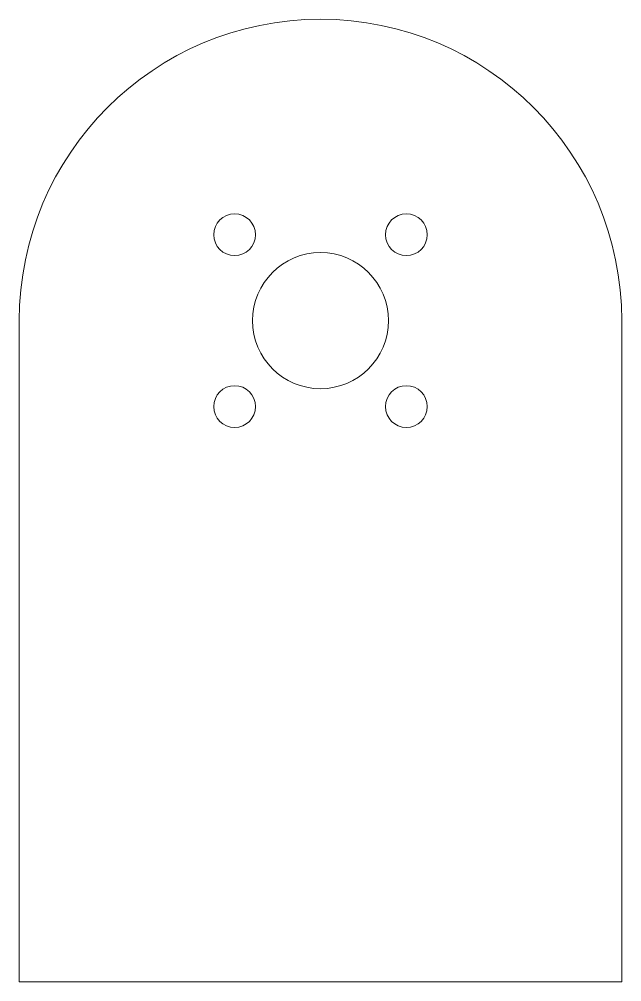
# Model space of a CAD drawing. Header units: millimetres. Extents: x -31 to 31, y -80 to 19.
import ezdxf

# ---------------------------------------------------------------- set-up
doc = ezdxf.new("R2010")
doc.units = ezdxf.units.MM

msp = doc.modelspace()

# ---------------------------------------------------------------- linework, layer by layer
at = {"color": 7, "linetype": 'Continuous', "lineweight": 15}
for p, q in [((-31, -12), (-31, -80)), ((31, -80), (31, -12)), ((-31, -80), (31, -80))]:
    msp.add_line(p, q, dxfattribs=at)
for centre, radius in [((-8.839, -3.161), 2.15), ((8.839, -3.161), 2.15), ((0, -12), 7), ((-8.839, -20.839), 2.15), ((8.839, -20.839), 2.15)]:
    msp.add_circle(centre, radius, dxfattribs=at)
msp.add_arc((0, -12), 31, 0, 180, dxfattribs=at)

doc.saveas('drawing.dxf')
